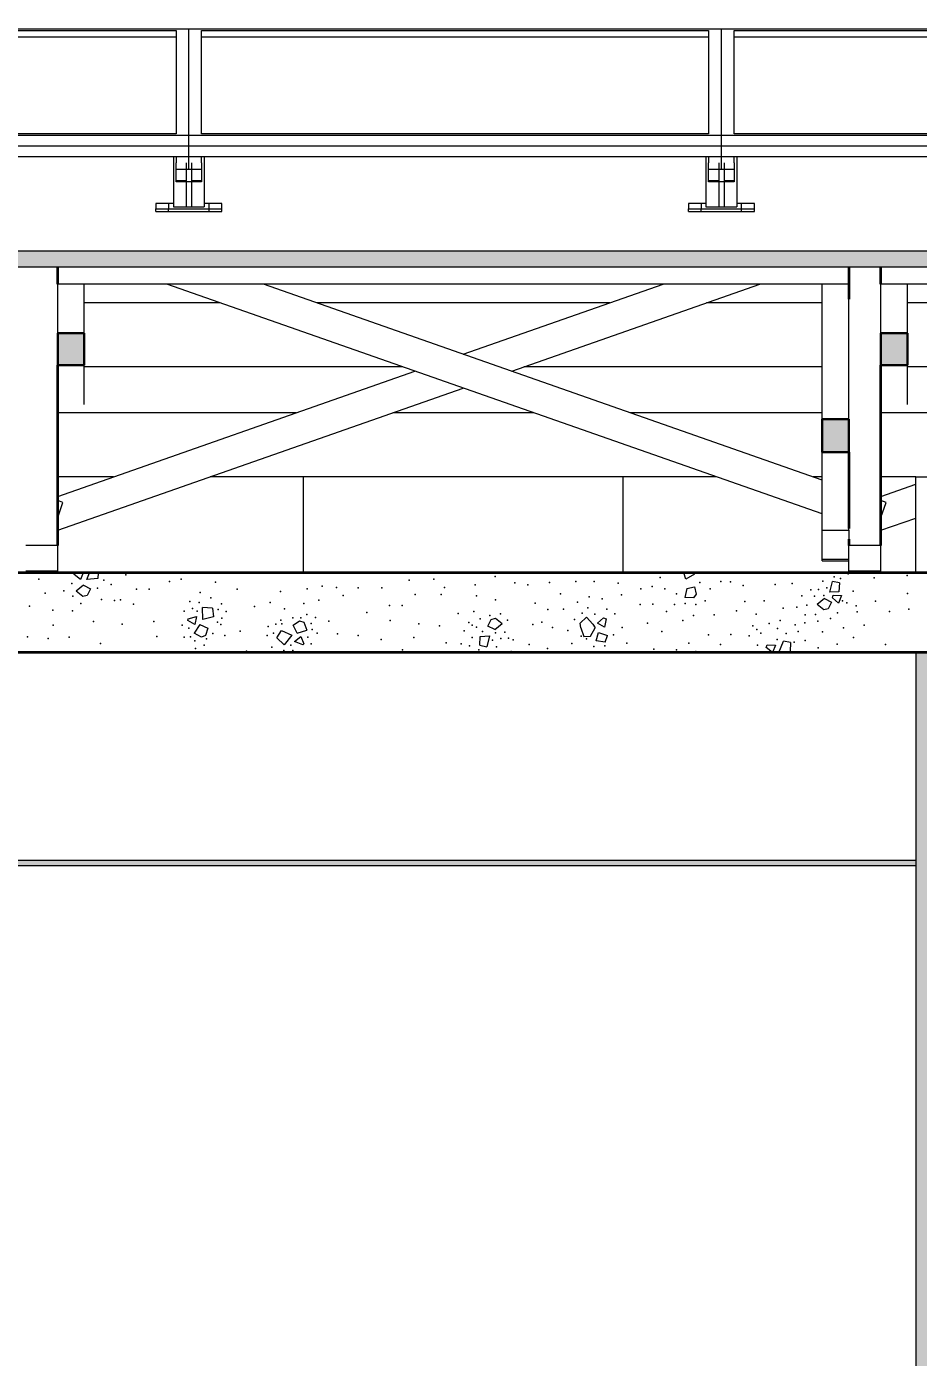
# Model space of a CAD drawing. Header units: metres. Extents: x -77 to 97, y 0 to 6.
# Drawn here: x -58.384 to -56.709, y 2.227 to 4.725 of the extents above; entities that cross this region are included whole.
import ezdxf

# ---------------------------------------------------------------- set-up
doc = ezdxf.new("R2010")
doc.units = ezdxf.units.M
doc.header["$MEASUREMENT"] = 0
for name, color, linetype in [('COTAS CORTE', 7, 'Continuous'), ('FORRO.EXEC', 7, 'Continuous'), ('LAJES.EST', 7, 'Continuous'), ('PAREDE CONSTRUIR', 7, 'Continuous'), ('S-BEAM-____-OTLN.IFC Model', 7, 'Continuous')]:
    doc.layers.add(name, color=color, linetype=linetype)
for name, color, linetype, lineweight, true_color in [('COTAS CORTE_Caneta_No__25', 7, 'Continuous', 13, 0x982312), ('ESTRUTURA-COB.EST_Caneta_No__16', 7, 'Continuous', 0, 0xc9c9c9), ('ESTRUTURA-COB.EST_Caneta_No__97', 7, 'Continuous', 5, 0x6b6b6b), ('PAREDE CONSTRUIR_Caneta_No__16', 7, 'Continuous', 0, 0xc9c9c9), ('S-BEAM-____-OTLN.IFC Model_Caneta_No__13', 7, 'Continuous', 0, 0xaaaaaa), ('S-BEAM-____-OTLN.IFC Model_Caneta_No__16', 7, 'Continuous', 0, 0xc9c9c9)]:
    doc.layers.add(name, color=color, linetype=linetype, lineweight=lineweight, true_color=true_color)
for name, color, linetype, lineweight in [('ESTRUTURA-COB.EST_Caneta_No__241', 7, 'Continuous', 13), ('FORRO.EXEC_Caneta_No__241', 7, 'Continuous', 13), ('LAJES.EST_Caneta_No__1', 7, 'Continuous', 35), ('LAJES.EST_Caneta_No__241', 7, 'Continuous', 13), ('LAJES.EST_Caneta_No__96', 252, 'Continuous', 0), ('PAREDE CONSTRUIR_Caneta_No__241', 7, 'Continuous', 13), ('S-BEAM-____-OTLN.IFC Model_Caneta_No__1', 7, 'Continuous', 35), ('S-BEAM-____-OTLN.IFC Model_Caneta_No__2', 7, 'Continuous', 30)]:
    doc.layers.add(name, color=color, linetype=linetype, lineweight=lineweight)
doc.styles.add('ESTILO_GERADO_1', font='arial.ttf')
doc.dimstyles.new('ESTILO_GERADO__2', dxfattribs={"dimtxt": 0.1, "dimasz": 0.0475, "dimexe": 0.18, "dimexo": 8.048056, "dimgap": 0, "dimtad": 1, "dimzin": 0, "dimdsep": 46, "dimtxsty": 'ESTILO_GERADO_1', "dimblk": 'ARROWHEAD_11', "dimblk1": 'ARROWHEAD_11', "dimblk2": 'ARROWHEAD_11', "dimcen": 0.09, "dimclrd": 256, "dimclre": 256, "dimclrt": 256, "dimadec": 0, "dimazin": 0, "dimtfac": 1, "dimtdec": 4, "dimtmove": 0, "dimatfit": 3, "dimfxl": 0, "dimtolj": 1, "dimtzin": 0, "dimarcsym": 0})
doc.dimstyles.new('ESTILO_GERADO__4', dxfattribs={"dimtxt": 0.1, "dimasz": 0.0475, "dimexe": 0.18, "dimexo": 2.335123, "dimgap": 0, "dimtad": 1, "dimzin": 0, "dimdsep": 46, "dimtxsty": 'ESTILO_GERADO_1', "dimblk": 'ARROWHEAD_11', "dimblk1": 'ARROWHEAD_11', "dimblk2": 'ARROWHEAD_11', "dimcen": 0.09, "dimclrd": 256, "dimclre": 256, "dimclrt": 256, "dimadec": 0, "dimazin": 0, "dimtfac": 1, "dimtdec": 4, "dimtmove": 0, "dimatfit": 3, "dimfxl": 0, "dimtolj": 1, "dimtzin": 0, "dimarcsym": 0})
doc.dimstyles.new('ESTILO_GERADO__6', dxfattribs={"dimtxt": 0.1, "dimasz": 0.0475, "dimexe": 0.18, "dimexo": 1.849209, "dimgap": 0, "dimtad": 1, "dimzin": 0, "dimdsep": 46, "dimtxsty": 'ESTILO_GERADO_1', "dimblk": 'ARROWHEAD_11', "dimblk1": 'ARROWHEAD_11', "dimblk2": 'ARROWHEAD_11', "dimcen": 0.09, "dimclrd": 256, "dimclre": 256, "dimclrt": 256, "dimadec": 0, "dimazin": 0, "dimtfac": 1, "dimtdec": 4, "dimtmove": 0, "dimatfit": 3, "dimfxl": 0, "dimtolj": 1, "dimtzin": 0, "dimarcsym": 0})
pattern_1 = [(0, (-59.06403, -2e-15), (0, 0.6), []), (90, (-59.06403, -2e-15), (-0.6, 0), [])]

# ---------------------------------------------------------------- blocks, each defined once
blk = doc.blocks.new('*X5')
at = {"layer": 'LAJES.EST_Caneta_No__241', "color": 7, "linetype": 'Continuous', "lineweight": 13}
for p, q in [((-58.2945, 3.6968), (-58.2936, 3.7)), ((-58.2829, 3.6872), (-58.2945, 3.6968)), ((-58.2777, 3.7), (-58.2829, 3.6872)), ((-58.2707, 3.6874), (-58.2656, 3.7)), ((-58.2494, 3.7), (-58.2498, 3.6893)), ((-57.1459, 3.6877), (-57.1497, 3.7)), ((-57.1298, 3.6974), (-57.1459, 3.6877)), ((-57.1316, 3.7), (-57.1298, 3.6974)), ((-58.2773, 3.6764), (-58.2909, 3.6652)), ((-58.2773, 3.6764), (-58.2639, 3.67)), ((-58.2498, 3.6893), (-58.2707, 3.6874)), ((-57.1439, 3.6705), (-57.1294, 3.6735)), ((-57.1294, 3.6735), (-57.1266, 3.6596)), ((-56.8758, 3.6632), (-56.8707, 3.6838)), ((-56.8577, 3.681), (-56.8707, 3.6838)), ((-56.8577, 3.681), (-56.8584, 3.6643)), ((-58.2783, 3.6552), (-58.2909, 3.6652)), ((-58.2701, 3.6572), (-58.2783, 3.6552)), ((-58.2639, 3.67), (-58.2701, 3.6572)), ((-57.1439, 3.6705), (-57.1481, 3.6534)), ((-57.1319, 3.653), (-57.1481, 3.6534)), ((-57.1266, 3.6596), (-57.1319, 3.653)), ((-56.8859, 3.6514), (-56.8995, 3.6403)), ((-56.8859, 3.6514), (-56.8725, 3.645)), ((-56.8584, 3.6643), (-56.8758, 3.6632)), ((-56.8706, 3.6527), (-56.8693, 3.6579)), ((-56.8591, 3.6431), (-56.8706, 3.6527)), ((-56.8693, 3.6579), (-56.8534, 3.6572)), ((-56.8534, 3.6572), (-56.8591, 3.6431)), ((-58.0529, 3.6119), (-58.0536, 3.6346)), ((-58.0345, 3.6336), (-58.0536, 3.6346)), ((-58.0345, 3.6336), (-58.0326, 3.617)), ((-56.8869, 3.6303), (-56.8995, 3.6403)), ((-56.8787, 3.6323), (-56.8869, 3.6303)), ((-56.8725, 3.645), (-56.8787, 3.6323)), ((-58.081, 3.6106), (-58.0807, 3.6133)), ((-58.068, 3.6031), (-58.081, 3.6106)), ((-58.0807, 3.6133), (-58.0646, 3.6178)), ((-58.0587, 3.6025), (-58.0694, 3.5868)), ((-58.0646, 3.6178), (-58.068, 3.6031)), ((-58.0587, 3.6025), (-58.0435, 3.5957)), ((-58.0326, 3.617), (-58.0529, 3.6119)), ((-57.8832, 3.6014), (-57.8715, 3.6094)), ((-57.8757, 3.5866), (-57.8832, 3.6014)), ((-57.8715, 3.6094), (-57.8634, 3.6071)), ((-57.8634, 3.6071), (-57.8574, 3.5921)), ((-57.5178, 3.5997), (-57.5116, 3.6124)), ((-57.5044, 3.5933), (-57.5178, 3.5997)), ((-57.5116, 3.6124), (-57.5034, 3.6145)), ((-57.5044, 3.5933), (-57.4908, 3.6044)), ((-57.5034, 3.6145), (-57.4908, 3.6044)), ((-57.3441, 3.6051), (-57.3325, 3.6163)), ((-57.3432, 3.5967), (-57.3441, 3.6051)), ((-57.3325, 3.6163), (-57.3203, 3.6037)), ((-57.3203, 3.6037), (-57.316, 3.5967)), ((-57.3117, 3.6054), (-57.3007, 3.6156)), ((-57.2986, 3.5979), (-57.3117, 3.6054)), ((-57.3007, 3.6156), (-57.2957, 3.6135)), ((-57.2957, 3.6135), (-57.2986, 3.5979)), ((-58.0553, 3.5789), (-58.0694, 3.5868)), ((-58.0476, 3.5822), (-58.0553, 3.5789)), ((-58.0435, 3.5957), (-58.0476, 3.5822)), ((-57.914, 3.5777), (-57.9051, 3.5918)), ((-57.914, 3.5777), (-57.8999, 3.5649)), ((-57.9051, 3.5918), (-57.8861, 3.5829)), ((-57.8861, 3.5829), (-57.8999, 3.5649)), ((-57.8807, 3.5709), (-57.8688, 3.5803)), ((-57.8757, 3.5866), (-57.8574, 3.5921)), ((-57.8688, 3.5803), (-57.8635, 3.5662)), ((-57.5326, 3.5637), (-57.5319, 3.5804)), ((-57.5319, 3.5804), (-57.5145, 3.5815)), ((-57.5145, 3.5815), (-57.5196, 3.5609)), ((-57.3432, 3.5967), (-57.3372, 3.58)), ((-57.3372, 3.58), (-57.3252, 3.5807)), ((-57.3252, 3.5807), (-57.316, 3.5967)), ((-57.3142, 3.5723), (-57.31, 3.5877)), ((-57.2977, 3.5694), (-57.3142, 3.5723)), ((-57.31, 3.5877), (-57.2932, 3.5819)), ((-57.2977, 3.5694), (-57.2932, 3.5819)), ((-57.8653, 3.5644), (-57.8807, 3.5709)), ((-57.8635, 3.5662), (-57.8653, 3.5644)), ((-57.5326, 3.5637), (-57.5196, 3.5609)), ((-56.9949, 3.5596), (-56.9935, 3.5648)), ((-56.9833, 3.55), (-56.9949, 3.5596)), ((-56.9935, 3.5648), (-56.9776, 3.5641)), ((-56.9776, 3.5641), (-56.9833, 3.55)), ((-56.9711, 3.5502), (-56.9625, 3.5716)), ((-56.9502, 3.5521), (-56.9711, 3.5502)), ((-56.9495, 3.5687), (-56.9625, 3.5716)), ((-56.9495, 3.5687), (-56.9502, 3.5521))]:
    blk.add_line(p, q, dxfattribs=at)
for p in [(-57.886, 3.6997), (-56.8412, 3.698), (-58.3609, 3.6879), (-58.2991, 3.6799), (-58.2387, 3.6863), (-58.2248, 3.6779), (-58.1973, 3.696), (-58.1158, 3.6832), (-58.0935, 3.688), (-58.0289, 3.6825), (-57.8291, 3.675), (-57.8022, 3.6721), (-57.6654, 3.6862), (-57.6189, 3.6878), (-57.5992, 3.6724), (-57.5418, 3.6773), (-57.5042, 3.6926), (-57.4668, 3.6811), (-57.4425, 3.6774), (-57.402, 3.6819), (-57.3528, 3.6834), (-57.3179, 3.6835), (-57.2732, 3.6801), (-57.209, 3.6744), (-57.1944, 3.6913), (-57.1194, 3.6819), (-57.0803, 3.6832), (-57.0623, 3.6826), (-57.0383, 3.676), (-56.9782, 3.6781), (-56.9461, 3.6798), (-56.8886, 3.6839), (-56.8676, 3.6924), (-56.8556, 3.6893), (-56.7925, 3.6902), (-56.7302, 3.6949), (-58.3487, 3.6619), (-58.314, 3.6662), (-58.2973, 3.656), (-58.2509, 3.6707), (-58.2431, 3.6496), (-58.2189, 3.6481), (-58.2075, 3.6491), (-58.1775, 3.669), (-58.1539, 3.6689), (-58.0581, 3.6631), (-58.038, 3.653), (-57.9884, 3.6689), (-57.9072, 3.6647), (-57.8568, 3.6697), (-57.8351, 3.6486), (-57.7893, 3.6572), (-57.7612, 3.6717), (-57.7166, 3.6717), (-57.654, 3.6591), (-57.6052, 3.6591), (-57.5392, 3.6568), (-57.5034, 3.649), (-57.3812, 3.6603), (-57.3272, 3.6548), (-57.3029, 3.651), (-57.2667, 3.6586), (-57.2303, 3.6697), (-57.1855, 3.6699), (-57.1635, 3.6602), (-57.1096, 3.6472), (-57.1005, 3.6698), (-56.999, 3.6471), (-56.9279, 3.6568), (-56.9111, 3.6677), (-56.9046, 3.6561), (-56.8966, 3.6684), (-56.887, 3.6574), (-56.8811, 3.6717), (-56.8515, 3.6471), (-56.8318, 3.6651), (-56.7298, 3.6608), (-58.3785, 3.6371), (-58.3343, 3.63), (-58.2979, 3.6282), (-58.2821, 3.6421), (-58.183, 3.641), (-58.0879, 3.628), (-58.0776, 3.6459), (-58.0726, 3.633), (-58.0636, 3.6277), (-58.0596, 3.6439), (-58.0244, 3.6307), (-58.0176, 3.6416), (-58.0088, 3.6273), (-57.9558, 3.6364), (-57.9267, 3.6441), (-57.8993, 3.632), (-57.8634, 3.6425), (-57.7451, 3.6252), (-57.7024, 3.6383), (-57.6785, 3.6384), (-57.5735, 3.6235), (-57.5442, 3.6269), (-57.4937, 3.6226), (-57.4287, 3.6429), (-57.405, 3.6309), (-57.3759, 3.6314), (-57.3494, 3.6444), (-57.3408, 3.6238), (-57.3301, 3.6339), (-57.3168, 3.6224), (-57.2943, 3.6313), (-57.279, 3.6228), (-57.2318, 3.6405), (-57.2077, 3.6407), (-57.1823, 3.6273), (-57.1671, 3.6402), (-57.1475, 3.6422), (-57.1271, 3.6403), (-57.0508, 3.6287), (-57.035, 3.6462), (-57.0138, 3.6219), (-56.9635, 3.6333), (-56.9374, 3.6353), (-56.9188, 3.6393), (-56.8612, 3.6245), (-56.8434, 3.6432), (-56.8259, 3.6378), (-56.824, 3.6268), (-56.79, 3.6463), (-56.7638, 3.627), (-56.7271, 3.6314), (-58.3339, 3.6014), (-58.2583, 3.6085), (-58.2046, 3.6037), (-58.1449, 3.6082), (-58.0919, 3.6016), (-58.0252, 3.6069), (-58.0192, 3.603), (-58.017, 3.6146), (-57.9301, 3.5988), (-57.9156, 3.6035), (-57.9067, 3.6111), (-57.9044, 3.6042), (-57.884, 3.6151), (-57.8686, 3.6151), (-57.8577, 3.6215), (-57.8493, 3.6046), (-57.8412, 3.6161), (-57.8162, 3.6091), (-57.7011, 3.61), (-57.6472, 3.6038), (-57.6087, 3.6004), (-57.5537, 3.6066), (-57.5469, 3.6016), (-57.5388, 3.5976), (-57.5324, 3.6136), (-57.5143, 3.6199), (-57.4807, 3.6108), (-57.4332, 3.603), (-57.4162, 3.6074), (-57.3962, 3.5971), (-57.3548, 3.6124), (-57.2655, 3.5972), (-57.2182, 3.6054), (-57.1515, 3.6105), (-57.1313, 3.6197), (-57.0925, 3.6212), (-57.0202, 3.6004), (-56.9896, 3.6048), (-56.9688, 3.61), (-56.9407, 3.6023), (-56.9223, 3.6058), (-56.922, 3.6209), (-56.9027, 3.6215), (-56.8982, 3.6089), (-56.8742, 3.614), (-56.8109, 3.6016), (-58.3822, 3.5797), (-58.3436, 3.5763), (-58.3037, 3.5791), (-58.139, 3.5804), (-58.0878, 3.5788), (-58.0789, 3.5962), (-58.076, 3.5795), (-58.0678, 3.5719), (-58.0462, 3.5759), (-58.0343, 3.5856), (-58.0117, 3.5821), (-57.9828, 3.59), (-57.9322, 3.5821), (-57.9201, 3.5863), (-57.856, 3.5788), (-57.8477, 3.5935), (-57.8382, 3.5867), (-57.8002, 3.5855), (-57.7612, 3.5822), (-57.7179, 3.5747), (-57.6569, 3.5787), (-57.5621, 3.5912), (-57.5474, 3.5785), (-57.5277, 3.5899), (-57.5092, 3.5731), (-57.5033, 3.5873), (-57.4936, 3.5764), (-57.4857, 3.5886), (-57.4792, 3.577), (-57.4704, 3.574), (-57.3675, 3.5918), (-57.3424, 3.5809), (-57.3324, 3.5758), (-57.282, 3.5832), (-57.191, 3.5895), (-57.1035, 3.5831), (-57.0613, 3.5843), (-57.0272, 3.5815), (-57.0126, 3.5934), (-57.0054, 3.5863), (-56.9746, 3.5748), (-56.9741, 3.5952), (-56.9575, 3.5858), (-56.9348, 3.5898), (-56.9222, 3.5727), (-56.8894, 3.5893), (-56.8502, 3.5963), (-56.8309, 3.5787), (-58.3619, 3.5501), (-58.3264, 3.5508), (-58.3025, 3.5509), (-58.2451, 3.5671), (-58.0669, 3.5579), (-58.0506, 3.5641), (-57.971, 3.5526), (-57.9235, 3.5604), (-57.901, 3.5538), (-57.8877, 3.5639), (-57.884, 3.5542), (-57.8493, 3.5664), (-57.6783, 3.555), (-57.6566, 3.5501), (-57.5961, 3.5681), (-57.5678, 3.5663), (-57.5532, 3.5515), (-57.5519, 3.5629), (-57.5347, 3.5555), (-57.5017, 3.5608), (-57.4739, 3.5521), (-57.4399, 3.5651), (-57.4057, 3.5577), (-57.3598, 3.5674), (-57.3186, 3.5617), (-57.298, 3.5625), (-57.2568, 3.5676), (-57.2063, 3.5566), (-57.1638, 3.5551), (-57.1402, 3.5675), (-57.1273, 3.5521), (-57.0806, 3.5652), (-57.0612, 3.5507), (-57.0113, 3.5638), (-56.9426, 3.5694), (-56.8976, 3.5588), (-56.8616, 3.5659), (-56.7939, 3.5508), (-56.7712, 3.5655)]:
    blk.add_point(p, dxfattribs=at)
blk = doc.blocks.new('*D10')
at = {"layer": 'COTAS CORTE_Caneta_No__25', "linetype": 'Continuous', "lineweight": 13, "true_color": 0x982312}
for points in [[(-66.6785, 3.55), (-66.6775, 3.5452), (-66.6748, 3.5412), (-66.6708, 3.5385), (-66.666, 3.5375), (-66.6612, 3.5385), (-66.6572, 3.5412), (-66.6544, 3.5452), (-66.6535, 3.55), (-66.6544, 3.5548), (-66.6572, 3.5588), (-66.6612, 3.5615), (-66.666, 3.5625), (-66.6708, 3.5615), (-66.6748, 3.5588), (-66.6775, 3.5548)], [(-66.6785, 0), (-66.6775, -0.0048), (-66.6748, -0.0088), (-66.6708, -0.0115), (-66.666, -0.0125), (-66.6612, -0.0115), (-66.6572, -0.0088), (-66.6544, -0.0048), (-66.6535, 0), (-66.6544, 0.0048), (-66.6572, 0.0088), (-66.6612, 0.0115), (-66.666, 0.0125), (-66.6708, 0.0115), (-66.6748, 0.0088), (-66.6775, 0.0048)]]:
    blk.add_hatch(color=24, dxfattribs=at).paths.add_polyline_path(points)
at = {"layer": 'COTAS CORTE_Caneta_No__25', "color": 24, "linetype": 'Continuous', "lineweight": 13, "true_color": 0x982312}
for p, q in [((-66.666, 0.0125), (-66.666, 3.5375)), ((-66.6785, 0), (-66.7129, 0)), ((-58.6179, 0), (-66.6535, 0))]:
    blk.add_line(p, q, dxfattribs=at)
for centre in [(-66.666, 3.55), (-66.666, 0)]:
    blk.add_circle(centre, 0.0125, dxfattribs=at)
at = {"layer": 'COTAS CORTE_Caneta_No__25', "color": 24, "lineweight": 13, "true_color": 0x982312, "char_height": 0.1, "attachment_point": 7, "rotation": 90, "style": 'ESTILO_GERADO_1'}
for s, insert in [('\\A1;{\\pql;\\fArial|b0|i0|c0|p0;\\W1.000000;0,15}', (-66.686, 3.2706)), ('\\A1;{\\pql;\\fArial|b0|i0|c0|p0;\\W1.000000;3,55}', (-66.686, 1.5081))]:
    blk.add_mtext(s, dxfattribs=dict(at, insert=insert))
blk = doc.blocks.new('ARROWHEAD_11')
at = {"color": 0, "linetype": 'Continuous', "lineweight": 0}
blk.add_line((0, 0), (-1, 0), dxfattribs=at)
at = {"color": 0, "linetype": 'Continuous', "lineweight": 0, "const_width": 0.25, "flags": 128}
blk.add_lwpolyline([(-0.125, 0, 1), (0.125, 0, 1)], format="xyb", close=True, dxfattribs=at)
blk = doc.blocks.new('*D11')
at = {"layer": 'COTAS CORTE_Caneta_No__25', "linetype": 'Continuous', "lineweight": 13, "true_color": 0x982312}
for points in [[(-66.6785, 3.7), (-66.6775, 3.6952), (-66.6748, 3.6912), (-66.6708, 3.6885), (-66.666, 3.6875), (-66.6612, 3.6885), (-66.6572, 3.6912), (-66.6544, 3.6952), (-66.6535, 3.7), (-66.6544, 3.7048), (-66.6572, 3.7088), (-66.6612, 3.7115), (-66.666, 3.7125), (-66.6708, 3.7115), (-66.6748, 3.7088), (-66.6775, 3.7048)], [(-66.6785, 3.55), (-66.6775, 3.5452), (-66.6748, 3.5412), (-66.6708, 3.5385), (-66.666, 3.5375), (-66.6612, 3.5385), (-66.6572, 3.5412), (-66.6544, 3.5452), (-66.6535, 3.55), (-66.6544, 3.5548), (-66.6572, 3.5588), (-66.6612, 3.5615), (-66.666, 3.5625), (-66.6708, 3.5615), (-66.6748, 3.5588), (-66.6775, 3.5548)]]:
    blk.add_hatch(color=24, dxfattribs=at).paths.add_polyline_path(points)
at = {"layer": 'COTAS CORTE_Caneta_No__25', "color": 24, "linetype": 'Continuous', "lineweight": 13, "true_color": 0x982312}
for p, q in [((-66.6785, 3.7), (-66.7129, 3.7)), ((-58.6179, 3.7), (-66.6535, 3.7)), ((-66.666, 3.5625), (-66.666, 3.6875)), ((-66.6785, 3.55), (-66.7129, 3.55)), ((-58.6179, 3.55), (-66.6535, 3.55))]:
    blk.add_line(p, q, dxfattribs=at)
for centre in [(-66.666, 3.7), (-66.666, 3.55)]:
    blk.add_circle(centre, 0.0125, dxfattribs=at)
at = {"layer": 'COTAS CORTE_Caneta_No__25', "color": 24, "lineweight": 13, "true_color": 0x982312, "insert": (-66.801, 3.5815), "char_height": 0.1, "attachment_point": 7, "rotation": 90, "style": 'ESTILO_GERADO_1'}
blk.add_mtext('\\A1;{\\pql;\\fArial|b0|i0|c0|p0;\\W1.000000;0,03}', dxfattribs=at)
blk = doc.blocks.new('*D12')
at = {"layer": 'COTAS CORTE_Caneta_No__25', "linetype": 'Continuous', "lineweight": 13, "true_color": 0x982312}
for points in [[(-66.6785, 3.73), (-66.6775, 3.7252), (-66.6748, 3.7212), (-66.6708, 3.7185), (-66.666, 3.7175), (-66.6612, 3.7185), (-66.6572, 3.7212), (-66.6544, 3.7252), (-66.6535, 3.73), (-66.6544, 3.7348), (-66.6572, 3.7388), (-66.6612, 3.7415), (-66.666, 3.7425), (-66.6708, 3.7415), (-66.6748, 3.7388), (-66.6775, 3.7348)], [(-66.6785, 3.7), (-66.6775, 3.6952), (-66.6748, 3.6912), (-66.6708, 3.6885), (-66.666, 3.6875), (-66.6612, 3.6885), (-66.6572, 3.6912), (-66.6544, 3.6952), (-66.6535, 3.7), (-66.6544, 3.7048), (-66.6572, 3.7088), (-66.6612, 3.7115), (-66.666, 3.7125), (-66.6708, 3.7115), (-66.6748, 3.7088), (-66.6775, 3.7048)]]:
    blk.add_hatch(color=24, dxfattribs=at).paths.add_polyline_path(points)
at = {"layer": 'COTAS CORTE_Caneta_No__25', "color": 24, "linetype": 'Continuous', "lineweight": 13, "true_color": 0x982312}
for p, q in [((-66.6785, 3.73), (-66.7129, 3.73)), ((-58.6179, 3.73), (-66.6535, 3.73)), ((-66.6785, 3.7), (-66.7129, 3.7)), ((-66.666, 3.7125), (-66.666, 3.7175)), ((-58.6179, 3.7), (-66.6535, 3.7))]:
    blk.add_line(p, q, dxfattribs=at)
for centre in [(-66.666, 3.73), (-66.666, 3.7)]:
    blk.add_circle(centre, 0.0125, dxfattribs=at)
blk = doc.blocks.new('*D16')
at = {"layer": 'COTAS CORTE_Caneta_No__25', "linetype": 'Continuous', "lineweight": 13, "true_color": 0x982312}
for points in [[(-63.083, 3.55), (-63.082, 3.5452), (-63.0793, 3.5412), (-63.0753, 3.5385), (-63.0705, 3.5375), (-63.0657, 3.5385), (-63.0617, 3.5412), (-63.059, 3.5452), (-63.058, 3.55), (-63.059, 3.5548), (-63.0617, 3.5588), (-63.0657, 3.5615), (-63.0705, 3.5625), (-63.0753, 3.5615), (-63.0793, 3.5588), (-63.082, 3.5548)], [(-63.083, 3.16), (-63.082, 3.1552), (-63.0793, 3.1512), (-63.0753, 3.1485), (-63.0705, 3.1475), (-63.0657, 3.1485), (-63.0617, 3.1512), (-63.059, 3.1552), (-63.058, 3.16), (-63.059, 3.1648), (-63.0617, 3.1688), (-63.0657, 3.1715), (-63.0705, 3.1725), (-63.0753, 3.1715), (-63.0793, 3.1688), (-63.082, 3.1648)], [(-63.083, 3.15), (-63.082, 3.1452), (-63.0793, 3.1412), (-63.0753, 3.1385), (-63.0705, 3.1375), (-63.0657, 3.1385), (-63.0617, 3.1412), (-63.059, 3.1452), (-63.058, 3.15), (-63.059, 3.1548), (-63.0617, 3.1588), (-63.0657, 3.1615), (-63.0705, 3.1625), (-63.0753, 3.1615), (-63.0793, 3.1588), (-63.082, 3.1548)]]:
    blk.add_hatch(color=24, dxfattribs=at).paths.add_polyline_path(points)
at = {"layer": 'COTAS CORTE_Caneta_No__25', "color": 24, "linetype": 'Continuous', "lineweight": 13, "true_color": 0x982312}
blk.add_line((-63.0705, 3.1725), (-63.0705, 3.5375), dxfattribs=at)
for centre in [(-63.0705, 3.55), (-63.0705, 3.16)]:
    blk.add_circle(centre, 0.0125, dxfattribs=at)
at = {"layer": 'COTAS CORTE_Caneta_No__25', "color": 24, "lineweight": 13, "true_color": 0x982312, "insert": (-63.0905, 3.2215), "char_height": 0.1, "attachment_point": 7, "rotation": 90, "style": 'ESTILO_GERADO_1'}
blk.add_mtext('\\A1;{\\pql;\\fArial|b0|i0|c0|p0;\\W1.000000;0,39}', dxfattribs=at)
blk = doc.blocks.new('*D17')
at = {"layer": 'COTAS CORTE_Caneta_No__25', "linetype": 'Continuous', "lineweight": 13, "true_color": 0x982312}
for points in [[(-63.083, 3.7), (-63.082, 3.6952), (-63.0793, 3.6912), (-63.0753, 3.6885), (-63.0705, 3.6875), (-63.0657, 3.6885), (-63.0617, 3.6912), (-63.059, 3.6952), (-63.058, 3.7), (-63.059, 3.7048), (-63.0617, 3.7088), (-63.0657, 3.7115), (-63.0705, 3.7125), (-63.0753, 3.7115), (-63.0793, 3.7088), (-63.082, 3.7048)], [(-63.083, 3.55), (-63.082, 3.5452), (-63.0793, 3.5412), (-63.0753, 3.5385), (-63.0705, 3.5375), (-63.0657, 3.5385), (-63.0617, 3.5412), (-63.059, 3.5452), (-63.058, 3.55), (-63.059, 3.5548), (-63.0617, 3.5588), (-63.0657, 3.5615), (-63.0705, 3.5625), (-63.0753, 3.5615), (-63.0793, 3.5588), (-63.082, 3.5548)]]:
    blk.add_hatch(color=24, dxfattribs=at).paths.add_polyline_path(points)
at = {"layer": 'COTAS CORTE_Caneta_No__25', "color": 24, "linetype": 'Continuous', "lineweight": 13, "true_color": 0x982312}
for p, q in [((-63.0705, 3.7125), (-63.0705, 3.725)), ((-63.083, 3.7), (-63.1174, 3.7)), ((-60.7354, 3.7), (-63.058, 3.7)), ((-63.0705, 3.5625), (-63.0705, 3.6875)), ((-63.083, 3.55), (-63.1174, 3.55)), ((-60.7354, 3.55), (-63.058, 3.55))]:
    blk.add_line(p, q, dxfattribs=at)
for centre in [(-63.0705, 3.7), (-63.0705, 3.55)]:
    blk.add_circle(centre, 0.0125, dxfattribs=at)
at = {"layer": 'COTAS CORTE_Caneta_No__25', "color": 24, "lineweight": 13, "true_color": 0x982312, "insert": (-63.0905, 3.7125), "char_height": 0.1, "attachment_point": 7, "rotation": 90, "style": 'ESTILO_GERADO_1'}
blk.add_mtext('\\A1;{\\pql;\\fArial|b0|i0|c0|p0;\\W1.000000;0,15}', dxfattribs=at)
blk = doc.blocks.new('*D24')
at = {"layer": 'COTAS CORTE_Caneta_No__25', "linetype": 'Continuous', "lineweight": 13, "true_color": 0x982312}
for points in [[(-51.3896, 4.7), (-51.3887, 4.6952), (-51.386, 4.6912), (-51.3819, 4.6885), (-51.3771, 4.6875), (-51.3724, 4.6885), (-51.3683, 4.6912), (-51.3656, 4.6952), (-51.3646, 4.7), (-51.3656, 4.7048), (-51.3683, 4.7088), (-51.3724, 4.7115), (-51.3771, 4.7125), (-51.3819, 4.7115), (-51.386, 4.7088), (-51.3887, 4.7048)], [(-51.3896, 3.7), (-51.3887, 3.6952), (-51.386, 3.6912), (-51.3819, 3.6885), (-51.3771, 3.6875), (-51.3724, 3.6885), (-51.3683, 3.6912), (-51.3656, 3.6952), (-51.3646, 3.7), (-51.3656, 3.7048), (-51.3683, 3.7088), (-51.3724, 3.7115), (-51.3771, 3.7125), (-51.3819, 3.7115), (-51.386, 3.7088), (-51.3887, 3.7048)]]:
    blk.add_hatch(color=24, dxfattribs=at).paths.add_polyline_path(points)
at = {"layer": 'COTAS CORTE_Caneta_No__25', "color": 24, "linetype": 'Continuous', "lineweight": 13, "true_color": 0x982312}
for p, q in [((-51.3771, 4.7125), (-51.3771, 4.725)), ((-51.3896, 4.7), (-53.2264, 4.7)), ((-51.3303, 4.7), (-51.3646, 4.7)), ((-51.3771, 3.7125), (-51.3771, 4.6875)), ((-51.3896, 3.7), (-51.424, 3.7)), ((-49.5279, 3.7), (-51.3646, 3.7))]:
    blk.add_line(p, q, dxfattribs=at)
for centre in [(-51.3771, 4.7), (-51.3771, 3.7)]:
    blk.add_circle(centre, 0.0125, dxfattribs=at)
at = {"layer": 'COTAS CORTE_Caneta_No__25', "color": 24, "lineweight": 13, "true_color": 0x982312, "insert": (-51.3971, 4.0665), "char_height": 0.1, "attachment_point": 7, "rotation": 90, "style": 'ESTILO_GERADO_1'}
blk.add_mtext('\\A1;{\\pql;\\fArial|b0|i0|c0|p0;\\W1.000000;1,00}', dxfattribs=at)

msp = doc.modelspace()

# ---------------------------------------------------------------- hatches: boundary and pattern name
at = {"layer": 'ESTRUTURA-COB.EST_Caneta_No__97', "linetype": 'Continuous', "lineweight": 5, "true_color": 0x6b6b6b}
h = msp.add_hatch(dxfattribs=at)
h.set_pattern_fill('AR_CONC_0001', color=251, style=0, pattern_type=2)
h.set_pattern_definition([(50, (0, 0), (-0.546554, 0.0478173), [0.05715, -0.62865]), (355, (0, 0), (-0.1057303, 0.5731705), [0.04572, -0.5029218]), (100.4514, (0.04555, -0.004), (0.4408237, 0.5253533), [0.04857, -0.5342707]), (46.1842, (0, 0.1524), (-0.813237, 0.126127), [0.085725, -0.942975]), (96.6356, (0.0678, 0.1419), (0.712212, 0.742278), [0.072855, -0.801407]), (351.1842, (0, 0.1524), (0.712212, 0.742278), [0.06858, -0.754379]), (21, (0.0762, 0.1143), (-0.4548432, 0.3067956), [0.05715, -0.62865]), (326, (0.0762, 0.1143), (0.185406, 0.552564), [0.04572, -0.50292]), (71.4514, (0.1141, 0.08873), (0.6402493, 0.2457683), [0.04857, -0.53427]), (37.5, (0, 0), (0.0092658, 0.2536651), [0, -0.496824, 0, -0.51054, 0, -0.504825]), (7.5, (0, 0), (0.200459, 0.3005417), [0, -0.291084, 0, -0.485394, 0, -0.192405]), (327.5, (-0.16993, 0), (-0.4067718, 0.01718623), [0, -0.1905, 0, -0.59436, 0, -0.78867]), (317.5, (-0.24613, 0), (0.4443875, 0.0762795), [0, -0.24765, 0, -0.394716, 0, -0.56007])])
h.paths.add_polyline_path([(-66.314, 4.2737), (-44.214, 4.2737), (-44.214, 4.3038), (-66.314, 4.3038)])
at = {"layer": 'FORRO.EXEC', "linetype": 'Continuous', "lineweight": 0, "true_color": 0xffffff}
msp.add_hatch(color=7, dxfattribs=at).paths.add_polyline_path([(-61.369, 3.16), (-61.369, 3.15), (-56.714, 3.15), (-56.714, 3.16)])
at = {"layer": 'PAREDE CONSTRUIR', "linetype": 'Continuous', "lineweight": 0, "true_color": 0xffffff}
msp.add_hatch(color=7, dxfattribs=at).paths.add_polyline_path([(-56.714, 3.55), (-56.714, 0), (-56.684, 0), (-56.684, 3.55)])
at = {"layer": 'PAREDE CONSTRUIR_Caneta_No__16', "linetype": 'Continuous', "lineweight": 0, "true_color": 0xc9c9c9}
h = msp.add_hatch(dxfattribs=at)
h.set_pattern_fill('Ceramica_60_x_60_0001', color=9, style=0, pattern_type=2)
h.set_pattern_definition([(0, (-59.06403, 3e-15), (0, 0.6), []), (90, (-59.06403, 3e-15), (-0.6, 0), [])])
h.paths.add_polyline_path([(-58.3255, 3.7), (-56.8397, 3.7), (-56.8397, 3.7222), (-56.8897, 3.7222), (-56.8897, 3.8103), (-57.0887, 3.88), (-58.0389, 3.88), (-58.3255, 3.7796)])
h = msp.add_hatch(dxfattribs=at)
h.set_pattern_fill('Ceramica_60_x_60_0001', color=9, style=0, pattern_type=2)
h.set_pattern_definition(pattern_1)
h.paths.add_polyline_path([(-58.2204, 3.88), (-58.3255, 3.88), (-58.3255, 3.8432)])
h = msp.add_hatch(dxfattribs=at)
h.set_pattern_fill('Ceramica_60_x_60_0001', color=9, style=0, pattern_type=2)
h.set_pattern_definition([(0, (-59.06403, -1e-15), (0, 0.6), []), (90, (-59.06403, -1e-15), (-0.6, 0), [])])
h.paths.add_polyline_path([(-56.8897, 3.88), (-56.9072, 3.88), (-56.8897, 3.8739)])
h = msp.add_hatch(dxfattribs=at)
h.set_pattern_fill('Ceramica_60_x_60_0001', color=9, style=0, pattern_type=2)
h.set_pattern_definition(pattern_1)
h.paths.add_polyline_path([(-56.7797, 3.8432), (-56.714, 3.8662), (-56.714, 3.88), (-56.7797, 3.88)])
h = msp.add_hatch(dxfattribs=at)
h.set_pattern_fill('Ceramica_60_x_60_0001', color=9, style=0, pattern_type=2)
h.set_pattern_definition([(5e-14, (-59.06403, -2e-15), (0, 0.6), []), (90, (-59.06403, -2e-15), (-0.6, 0), [])])
h.paths.add_polyline_path([(-56.714, 3.8026), (-56.7797, 3.7796), (-56.7797, 3.7), (-56.714, 3.7)])
at = {"layer": 'S-BEAM-____-OTLN.IFC Model', "linetype": 'Continuous', "lineweight": 0, "true_color": 0x000000}
for points in [[(-58.3255, 4.0893), (-58.2755, 4.0893), (-58.2755, 4.1496), (-58.3255, 4.1496)], [(-56.7797, 4.0893), (-56.7297, 4.0893), (-56.7297, 4.1496), (-56.7797, 4.1496)], [(-56.8897, 3.9262), (-56.8397, 3.9262), (-56.8397, 3.9884), (-56.8897, 3.9884)]]:
    msp.add_hatch(color=18, dxfattribs=at).paths.add_polyline_path(points)

# ---------------------------------------------------------------- linework, layer by layer
at = {"layer": 'ESTRUTURA-COB.EST_Caneta_No__16', "color": 9, "linetype": 'Continuous', "lineweight": 0, "true_color": 0xc9c9c9}
for p, q in [((-57.8776, 4), (-58.3255, 4)), ((-57.4315, 4), (-57.6961, 4)), ((-56.8897, 4), (-57.25, 4)), ((-56.3319, 4), (-56.7797, 4))]:
    msp.add_line(p, q, dxfattribs=at)
at = {"layer": 'ESTRUTURA-COB.EST_Caneta_No__241', "color": 7, "linetype": 'Continuous', "lineweight": 13}
for p, q in [((-44.369, 4.3038), (-66.314, 4.3038)), ((-44.214, 4.2737), (-66.314, 4.2737))]:
    msp.add_line(p, q, dxfattribs=at)
at = {"layer": 'FORRO.EXEC_Caneta_No__241', "color": 7, "linetype": 'Continuous', "lineweight": 13}
for p, q in [((-56.714, 3.16), (-61.369, 3.16)), ((-56.714, 3.15), (-61.369, 3.15))]:
    msp.add_line(p, q, dxfattribs=at)
at = {"layer": 'LAJES.EST_Caneta_No__1', "color": 7, "linetype": 'Continuous', "lineweight": 35}
for p, q in [((-44.214, 3.7), (-66.314, 3.7)), ((-56.714, 3.55), (-66.164, 3.55))]:
    msp.add_line(p, q, dxfattribs=at)
at = {"layer": 'LAJES.EST_Caneta_No__1', "color": 7, "linetype": 'Continuous', "lineweight": 35, "flags": 128}
msp.add_lwpolyline([(-56.514, 3.55), (-56.544, 3.55), (-56.684, 3.55), (-56.714, 3.55)], dxfattribs=at)
at = {"layer": 'LAJES.EST_Caneta_No__96', "color": 252, "linetype": 'Continuous', "lineweight": 0}
for p, q in [((-58.0792, 4.7203), (-59.0792, 4.7203)), ((-59.0552, 4.7179), (-58.1032, 4.7179)), ((-58.1032, 4.7055), (-59.0552, 4.7055)), ((-58.1032, 4.7179), (-58.1032, 4.5237)), ((-57.0792, 4.7203), (-58.0792, 4.7203)), ((-58.0792, 4.5213), (-58.0792, 4.7203)), ((-58.0552, 4.5237), (-58.0552, 4.7179)), ((-58.0552, 4.7179), (-57.1032, 4.7179)), ((-57.1032, 4.7055), (-58.0552, 4.7055)), ((-57.1032, 4.7179), (-57.1032, 4.5237)), ((-56.0792, 4.7203), (-57.0792, 4.7203)), ((-57.0792, 4.5213), (-57.0792, 4.7203)), ((-57.0552, 4.5237), (-57.0552, 4.7179)), ((-57.0552, 4.7179), (-56.1032, 4.7179)), ((-56.1032, 4.7055), (-57.0552, 4.7055)), ((-59.0792, 4.5213), (-58.0792, 4.5213)), ((-58.1032, 4.5237), (-59.0552, 4.5237)), ((-58.0792, 4.5213), (-57.0792, 4.5213)), ((-58.0792, 4.5014), (-58.0792, 4.5213)), ((-57.1032, 4.5237), (-58.0552, 4.5237)), ((-57.0792, 4.5213), (-56.0792, 4.5213)), ((-57.0792, 4.5014), (-57.0792, 4.5213)), ((-56.1032, 4.5237), (-57.0552, 4.5237)), ((-59.0792, 4.5014), (-58.0792, 4.5014)), ((-58.0792, 4.5014), (-57.0792, 4.5014)), ((-58.0792, 4.4815), (-58.0792, 4.5014)), ((-57.0792, 4.5014), (-56.0792, 4.5014)), ((-57.0792, 4.4815), (-57.0792, 4.5014)), ((-59.0552, 4.4815), (-58.1032, 4.4815)), ((-58.1082, 4.4815), (-58.1082, 4.4784)), ((-58.1082, 4.4784), (-58.1082, 4.4696)), ((-58.1032, 4.4815), (-58.0792, 4.4815)), ((-58.1032, 4.4815), (-58.1032, 4.4696)), ((-58.0792, 4.4815), (-58.0552, 4.4815)), ((-58.0792, 4.4576), (-58.0792, 4.4815)), ((-58.0552, 4.4815), (-57.1032, 4.4815)), ((-58.0552, 4.4696), (-58.0552, 4.4815)), ((-58.0502, 4.4815), (-58.0502, 4.4784)), ((-58.0502, 4.4784), (-58.0502, 4.4696)), ((-57.1082, 4.4815), (-57.1082, 4.4784)), ((-57.1082, 4.4784), (-57.1082, 4.4696)), ((-57.1032, 4.4815), (-57.0792, 4.4815)), ((-57.1032, 4.4815), (-57.1032, 4.4696)), ((-57.0792, 4.4815), (-57.0552, 4.4815)), ((-57.0792, 4.4576), (-57.0792, 4.4815)), ((-57.0552, 4.4815), (-56.1032, 4.4815)), ((-57.0552, 4.4696), (-57.0552, 4.4815)), ((-57.0502, 4.4815), (-57.0502, 4.4784)), ((-57.0502, 4.4784), (-57.0502, 4.4696)), ((-58.1082, 4.4696), (-58.1082, 4.387)), ((-58.1032, 4.4576), (-58.1032, 4.4696)), ((-58.1032, 4.4576), (-58.0842, 4.4576)), ((-58.1032, 4.4337), (-58.1032, 4.4576)), ((-58.0842, 4.4696), (-58.0842, 4.4576)), ((-58.0842, 4.4576), (-58.0842, 4.4337)), ((-58.0842, 4.4576), (-58.0792, 4.4576)), ((-58.0792, 4.4576), (-58.0742, 4.4576)), ((-58.0742, 4.4696), (-58.0742, 4.4576)), ((-58.0742, 4.4576), (-58.0552, 4.4576)), ((-58.0742, 4.4576), (-58.0742, 4.4337)), ((-58.0552, 4.4696), (-58.0552, 4.4576)), ((-58.0552, 4.4576), (-58.0552, 4.4337)), ((-58.0502, 4.4696), (-58.0502, 4.387)), ((-57.1082, 4.4696), (-57.1082, 4.387)), ((-57.1032, 4.4576), (-57.1032, 4.4696)), ((-57.1032, 4.4576), (-57.0842, 4.4576)), ((-57.1032, 4.4337), (-57.1032, 4.4576)), ((-57.0842, 4.4696), (-57.0842, 4.4576)), ((-57.0842, 4.4576), (-57.0842, 4.4337)), ((-57.0842, 4.4576), (-57.0792, 4.4576)), ((-57.0792, 4.4576), (-57.0742, 4.4576)), ((-57.0742, 4.4696), (-57.0742, 4.4576)), ((-57.0742, 4.4576), (-57.0552, 4.4576)), ((-57.0742, 4.4576), (-57.0742, 4.4337)), ((-57.0552, 4.4696), (-57.0552, 4.4576)), ((-57.0552, 4.4576), (-57.0552, 4.4337)), ((-57.0502, 4.4696), (-57.0502, 4.387)), ((-58.1032, 4.4361), (-58.0842, 4.4361)), ((-58.0792, 4.4337), (-58.1032, 4.4337)), ((-58.0842, 4.4337), (-58.0842, 4.387)), ((-58.0552, 4.4337), (-58.0792, 4.4337)), ((-58.0742, 4.4361), (-58.0552, 4.4361)), ((-58.0742, 4.4337), (-58.0742, 4.387)), ((-57.1032, 4.4361), (-57.0842, 4.4361)), ((-57.0792, 4.4337), (-57.1032, 4.4337)), ((-57.0842, 4.4337), (-57.0842, 4.387)), ((-57.0552, 4.4337), (-57.0792, 4.4337)), ((-57.0742, 4.4361), (-57.0552, 4.4361)), ((-57.0742, 4.4337), (-57.0742, 4.387)), ((-58.1082, 4.3931), (-58.1412, 4.3931)), ((-58.1412, 4.3931), (-58.1412, 4.3832)), ((-58.1412, 4.3832), (-58.0412, 4.3832)), ((-58.1412, 4.3782), (-58.1412, 4.3832)), ((-58.1412, 4.3782), (-58.0412, 4.3782)), ((-58.1172, 4.3931), (-58.1172, 4.3832)), ((-58.1172, 4.3782), (-58.1172, 4.3832)), ((-58.1082, 4.387), (-58.0742, 4.387)), ((-58.0742, 4.387), (-58.0502, 4.387)), ((-58.0412, 4.3931), (-58.0502, 4.3931)), ((-58.0172, 4.3931), (-58.0412, 4.3931)), ((-58.0412, 4.3832), (-58.0412, 4.3931)), ((-58.0412, 4.3832), (-58.0172, 4.3832)), ((-58.0412, 4.3782), (-58.0412, 4.3832)), ((-58.0412, 4.3782), (-58.0172, 4.3782)), ((-58.0172, 4.3832), (-58.0172, 4.3931)), ((-58.0172, 4.3782), (-58.0172, 4.3832)), ((-57.1082, 4.3931), (-57.1412, 4.3931)), ((-57.1412, 4.3931), (-57.1412, 4.3832)), ((-57.1412, 4.3832), (-57.0412, 4.3832)), ((-57.1412, 4.3782), (-57.1412, 4.3832)), ((-57.1412, 4.3782), (-57.0412, 4.3782)), ((-57.1172, 4.3931), (-57.1172, 4.3832)), ((-57.1172, 4.3782), (-57.1172, 4.3832)), ((-57.1082, 4.387), (-57.0742, 4.387)), ((-57.0742, 4.387), (-57.0502, 4.387)), ((-57.0412, 4.3931), (-57.0502, 4.3931)), ((-57.0172, 4.3931), (-57.0412, 4.3931)), ((-57.0412, 4.3832), (-57.0412, 4.3931)), ((-57.0412, 4.3832), (-57.0172, 4.3832)), ((-57.0412, 4.3782), (-57.0412, 4.3832)), ((-57.0412, 4.3782), (-57.0172, 4.3782)), ((-57.0172, 4.3832), (-57.0172, 4.3931)), ((-57.0172, 4.3782), (-57.0172, 4.3832))]:
    msp.add_line(p, q, dxfattribs=at)
at = {"layer": 'PAREDE CONSTRUIR_Caneta_No__16', "color": 9, "linetype": 'Continuous', "lineweight": 0, "true_color": 0xc9c9c9}
for p, q in [((-58.2204, 3.88), (-58.3255, 3.88)), ((-57.0887, 3.88), (-58.0389, 3.88)), ((-56.8897, 3.88), (-56.9072, 3.88)), ((-56.714, 3.88), (-56.7797, 3.88))]:
    msp.add_line(p, q, dxfattribs=at)
at = {"layer": 'PAREDE CONSTRUIR_Caneta_No__241', "color": 7, "linetype": 'Continuous', "lineweight": 13}
for p, q in [((-56.714, 3.88), (-56.514, 3.88)), ((-56.714, 3.7), (-56.714, 3.88)), ((-56.714, 3.55), (-56.714, 3.16)), ((-56.714, 3.16), (-56.714, 3.15)), ((-56.714, 3.15), (-56.714, 0.1))]:
    msp.add_line(p, q, dxfattribs=at)
at = {"layer": 'S-BEAM-____-OTLN.IFC Model_Caneta_No__1', "color": 7, "linetype": 'Continuous', "lineweight": 35}
for p, q in [((-58.3255, 4.2413), (-58.3255, 4.2737)), ((-56.8397, 4.2737), (-56.8397, 4.2136)), ((-56.7797, 4.2413), (-56.7797, 4.2737)), ((-58.3255, 3.7508), (-58.3255, 4.0893)), ((-56.7797, 3.7508), (-56.7797, 4.0893)), ((-56.8397, 3.9262), (-56.8397, 3.7829)), ((-56.8397, 3.7632), (-56.8397, 3.7508))]:
    msp.add_line(p, q, dxfattribs=at)
at = {"layer": 'S-BEAM-____-OTLN.IFC Model_Caneta_No__13', "color": 253, "linetype": 'Continuous', "lineweight": 0, "true_color": 0xaaaaaa}
for p, q in [((-56.8397, 4.2413), (-58.3255, 4.2413)), ((-58.3255, 4.1496), (-58.3255, 4.2413)), ((-58.2755, 4.1496), (-58.2755, 4.2413)), ((-56.8897, 3.8103), (-58.1204, 4.2413)), ((-56.8897, 3.8739), (-57.9389, 4.2413)), ((-57.5638, 4.11), (-57.1887, 4.2413)), ((-57.473, 4.0782), (-57.0072, 4.2413)), ((-56.8897, 3.9884), (-56.8897, 4.2413)), ((-55.294, 4.2413), (-56.7797, 4.2413)), ((-56.7797, 4.1496), (-56.7797, 4.2413)), ((-56.7297, 4.1496), (-56.7297, 4.2413)), ((-56.8397, 3.9884), (-56.8397, 4.2136)), ((-58.3255, 3.8432), (-57.6546, 4.0782)), ((-58.3255, 3.7796), (-57.5638, 4.0464)), ((-56.8897, 3.78), (-56.8897, 3.9262)), ((-56.7797, 3.8432), (-56.714, 3.8662)), ((-58.3155, 3.8319), (-58.3255, 3.8354)), ((-58.3255, 3.8036), (-58.3155, 3.8319)), ((-56.7698, 3.8319), (-56.7797, 3.8354)), ((-56.7797, 3.8036), (-56.7698, 3.8319)), ((-56.7797, 3.7796), (-56.714, 3.8026)), ((-56.8897, 3.78), (-56.8397, 3.78)), ((-56.8897, 3.7247), (-56.8897, 3.78)), ((-56.8397, 3.78), (-56.8397, 3.7829)), ((-56.8397, 3.78), (-56.8397, 3.7632)), ((-58.3255, 3.7508), (-58.3855, 3.7508)), ((-58.3255, 3.7032), (-58.3255, 3.7508)), ((-56.7797, 3.7508), (-56.8397, 3.7508)), ((-56.8397, 3.7032), (-56.8397, 3.7508)), ((-56.7797, 3.7032), (-56.7797, 3.7508)), ((-56.8397, 3.7247), (-56.8897, 3.7247)), ((-58.3255, 3.7032), (-58.3855, 3.7032)), ((-58.3255, 3.7), (-58.3255, 3.7032)), ((-56.8397, 3.7), (-56.8397, 3.7032)), ((-56.7797, 3.7032), (-56.8397, 3.7032)), ((-56.7797, 3.7), (-56.7797, 3.7032))]:
    msp.add_line(p, q, dxfattribs=at)
at = {"layer": 'S-BEAM-____-OTLN.IFC Model_Caneta_No__16', "color": 9, "linetype": 'Continuous', "lineweight": 0, "true_color": 0xc9c9c9}
for p, q in [((-58.0203, 4.2063), (-58.2755, 4.2063)), ((-57.2888, 4.2063), (-57.8388, 4.2063)), ((-56.8897, 4.2063), (-57.1073, 4.2063)), ((-56.4746, 4.2063), (-56.7297, 4.2063)), ((-58.2755, 4.0157), (-58.2755, 4.0893)), ((-57.6777, 4.0863), (-58.2755, 4.0863)), ((-56.8897, 4.0863), (-57.4499, 4.0863)), ((-56.7297, 4.0157), (-56.7297, 4.0893)), ((-56.132, 4.0863), (-56.7297, 4.0863)), ((-56.8897, 3.7222), (-56.8897, 3.7247)), ((-56.8897, 3.7222), (-56.8397, 3.7222))]:
    msp.add_line(p, q, dxfattribs=at)
at = {"layer": 'S-BEAM-____-OTLN.IFC Model_Caneta_No__2', "color": 7, "linetype": 'Continuous', "lineweight": 30}
for p, q in [((-58.3255, 4.1496), (-58.3255, 4.0893)), ((-58.2755, 4.1496), (-58.3255, 4.1496)), ((-58.2755, 4.1496), (-58.2755, 4.0893)), ((-56.7797, 4.1496), (-56.7797, 4.0893)), ((-56.7297, 4.1496), (-56.7797, 4.1496)), ((-56.7297, 4.1496), (-56.7297, 4.0893)), ((-58.2755, 4.0893), (-58.3255, 4.0893)), ((-56.7297, 4.0893), (-56.7797, 4.0893)), ((-56.8897, 3.9884), (-56.8897, 3.9262)), ((-56.8397, 3.9884), (-56.8897, 3.9884)), ((-56.8397, 3.9884), (-56.8397, 3.9262)), ((-56.8397, 3.9262), (-56.8897, 3.9262))]:
    msp.add_line(p, q, dxfattribs=at)

# ---------------------------------------------------------------- block references
at = {"layer": 'LAJES.EST', "lineweight": 0}
msp.add_blockref('*X5', (0, 0), dxfattribs=at)

# ---------------------------------------------------------------- dimensions: what is measured, and where the dimension line sits
at = {"layer": 'COTAS CORTE', "color": 24, "linetype": 'Continuous', "lineweight": 13, "true_color": 0x982312}
for base, p1, p2, dimstyle, picture, middle in [((-51.3771, 4.7), (-51.3117, 3.7), (-66.514, 4.7), 'ESTILO_GERADO__6', '*D24', (-51.4471, 4.196)), ((-63.0705, 3.7), (-55.264, 3.55), (-55.264, 3.7), 'ESTILO_GERADO__4', '*D17', (-63.1405, 3.842)), ((-66.666, 3.7), (-55.264, 3.55), (-55.264, 3.7), 'ESTILO_GERADO__2', '*D11', (-66.736, 3.4)), ((-66.666, 3.73), (-55.264, 3.7), (-66.0743, 3.73), 'ESTILO_GERADO__2', '*D12', (-66.851, 3.711)), ((-66.666, 3.55), (-58.5549, 0), (-55.264, 3.55), 'ESTILO_GERADO__2', '*D10', (-66.736, 1.6375)), ((-63.0705, 3.55), (-59.0415, 3.16), (-55.264, 3.55), 'ESTILO_GERADO__4', '*D16', (-63.1405, 3.351))]:
    dim = msp.add_linear_dim(base=base, p1=p1, p2=p2, angle=90, dimstyle=dimstyle, dxfattribs=at)
    dim.commit()
    dim.dimension.update_dxf_attribs({"geometry": picture, "text_midpoint": middle, "dimtype": 160, "text_rotation": 90})

doc.saveas('drawing.dxf')
